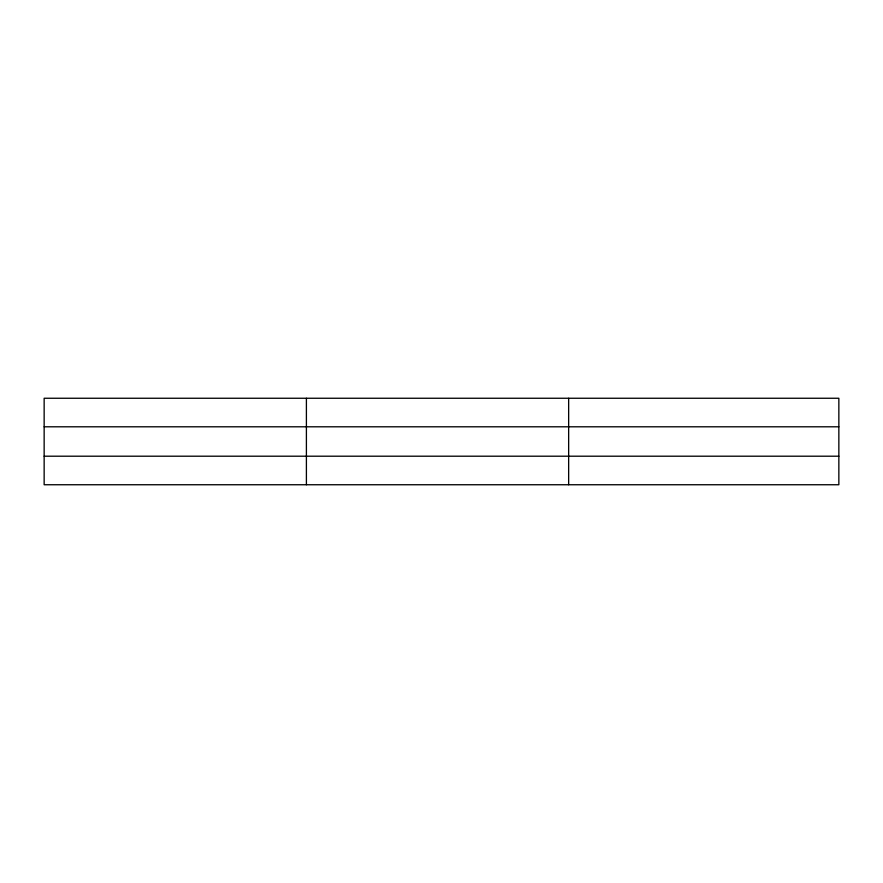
<?xml version="1.0" encoding="UTF-8"?>
<svg xmlns="http://www.w3.org/2000/svg" width="883" height="883" viewBox="0 0 883 883"><rect width="100%" height="100%" fill="white"/><g stroke="black" fill="none" stroke-linecap="round" stroke-linejoin="round"><path stroke-width="1.32" d="M306.401 484.745L306.401 398.255M568.652 484.745L568.652 398.255M838.85 456.202L838.85 484.745L44.15 484.745L44.15 398.255L838.85 398.255L838.85 456.202L44.15 456.202M44.15 426.798L838.85 426.798"/></g></svg>
